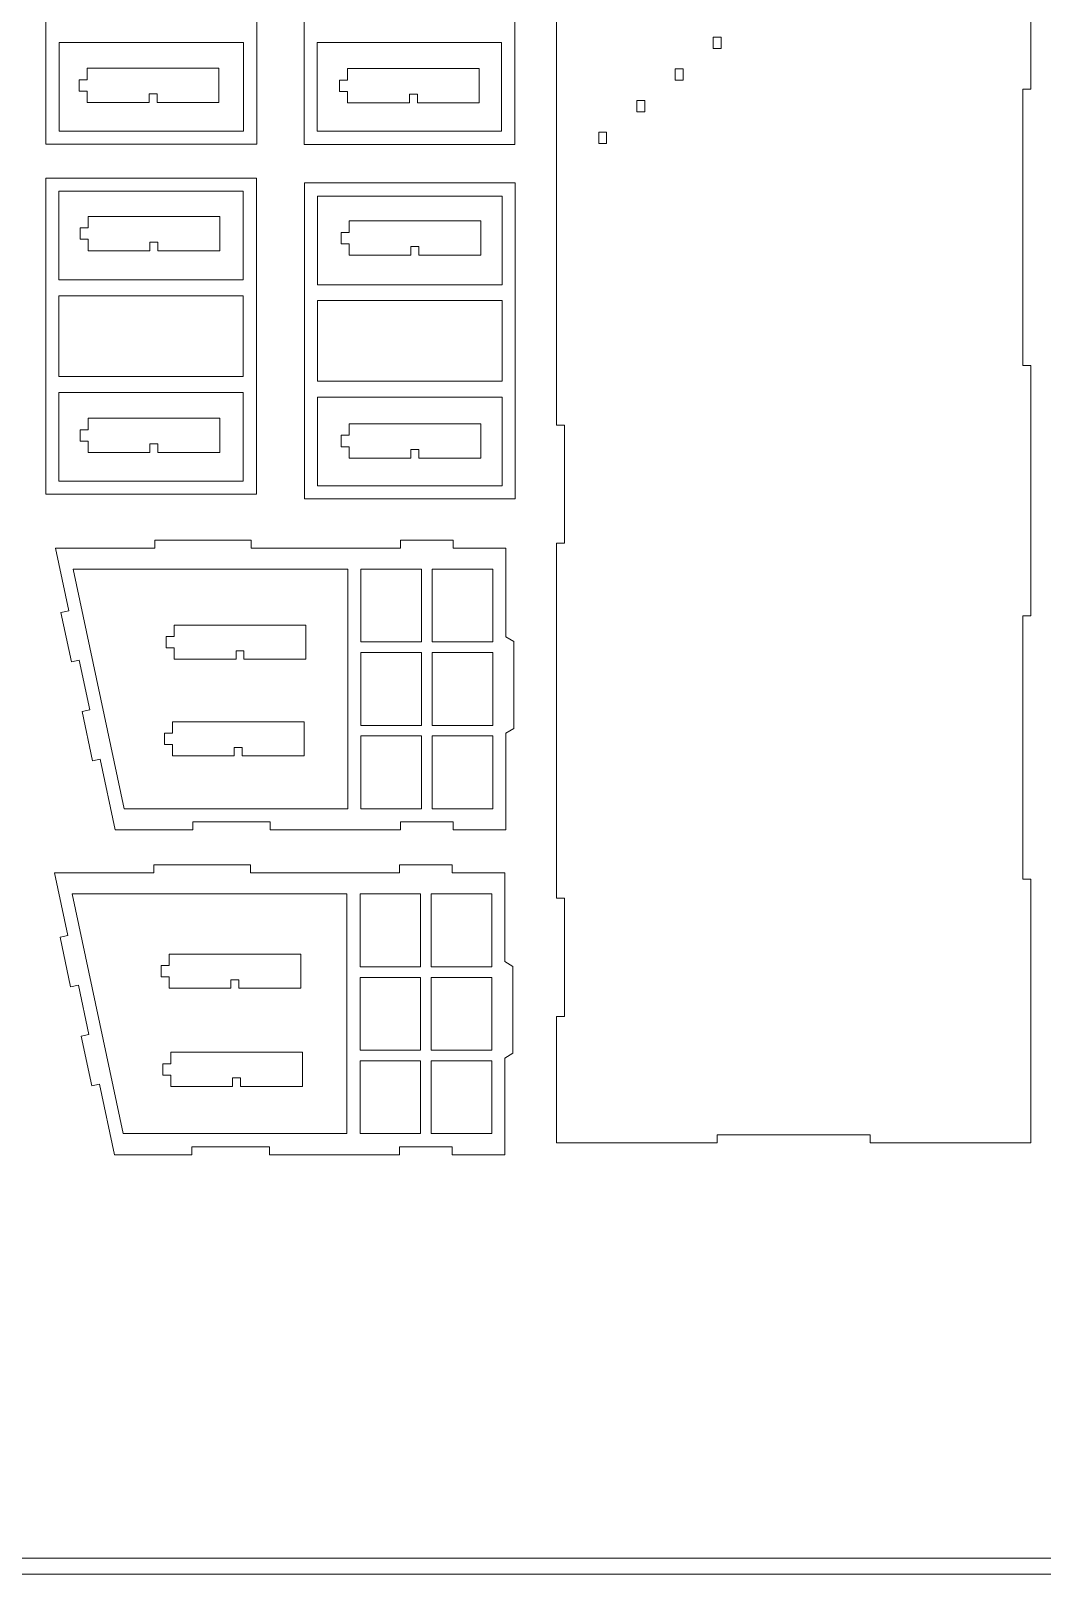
# Model space of a CAD drawing. Header units: centimetres. Extents: x -82 to 82, y -72 to 72.
# Drawn here: x 12.9 to 51.3, y -72.5 to -13.9 of the extents above; entities that cross this region are included whole.
import ezdxf

# ---------------------------------------------------------------- set-up
doc = ezdxf.new("R2010")
doc.units = ezdxf.units.CM
doc.header["$MEASUREMENT"] = 0
doc.layers.add('Camada 1', color=7, linetype='Continuous')

msp = doc.modelspace()

# ---------------------------------------------------------------- linework, layer by layer
at = {"layer": 'Camada 1', "color": 2, "lineweight": 9}
msp.add_open_spline([(-82.5, 72.5), (-82.5, 72.5), (82.5, 72.5), (82.5, 72.5), (82.5, 72.5), (82.5, -72.5), (82.5, -72.5), (82.5, -72.5), (-82.5, -72.5), (-82.5, -72.5), (-82.5, -72.5), (-82.5, 72.5), (-82.5, 72.5)], degree=3, knots=[0, 0, 0, 0, 0.25, 0.25, 0.25, 0.5, 0.5, 0.5, 0.75, 0.75, 0.75, 1, 1, 1, 1], dxfattribs=at)
at = {"layer": 'Camada 1', "color": 250, "lineweight": 9}
for points, knots in [([(13.47364, -10.58347), (13.47364, -10.58347), (13.47364, -6.21687), (13.47364, -6.21687), (13.47364, -6.21687), (21.47364, -6.21687), (21.47364, -6.21687), (21.47364, -6.21687), (21.47364, -18.21687), (21.47364, -18.21687), (21.47364, -18.21687), (13.47364, -18.21687), (13.47364, -18.21687), (13.47364, -18.21687), (13.47364, -10.58347), (13.47364, -10.58347)], [0, 0, 0, 0, 0.2, 0.2, 0.2, 0.4, 0.4, 0.4, 0.6, 0.6, 0.6, 0.8, 0.8, 0.8, 1, 1, 1, 1]), ([(23.27088, -10.59421), (23.27088, -10.59421), (23.27088, -6.22761), (23.27088, -6.22761), (23.27088, -6.22761), (31.27088, -6.22761), (31.27088, -6.22761), (31.27088, -6.22761), (31.27088, -18.22761), (31.27088, -18.22761), (31.27088, -18.22761), (23.27088, -18.22761), (23.27088, -18.22761), (23.27088, -18.22761), (23.27088, -10.59421), (23.27088, -10.59421)], [0, 0, 0, 0, 0.2, 0.2, 0.2, 0.4, 0.4, 0.4, 0.6, 0.6, 0.6, 0.8, 0.8, 0.8, 1, 1, 1, 1]), ([(32.85698, -44.12303), (32.85698, -44.12303), (32.85698, -46.84103), (32.85698, -46.84103), (32.85698, -46.84103), (33.15698, -46.84103), (33.15698, -46.84103), (33.15698, -46.84103), (33.15698, -51.33203), (33.15698, -51.33203), (33.15698, -51.33203), (32.85698, -51.33203), (32.85698, -51.33203), (32.85698, -51.33203), (32.85698, -56.12303), (32.85698, -56.12303), (32.85698, -56.12303), (38.95598, -56.12303), (38.95598, -56.12303), (38.95598, -56.12303), (38.95598, -55.82303), (38.95598, -55.82303), (38.95598, -55.82303), (44.75698, -55.82303), (44.75698, -55.82303), (44.75698, -55.82303), (44.75698, -56.12303), (44.75698, -56.12303), (44.75698, -56.12303), (50.85698, -56.12303), (50.85698, -56.12303), (50.85698, -56.12303), (50.85698, -46.12303), (50.85698, -46.12303), (50.85698, -46.12303), (50.55698, -46.12303), (50.55698, -46.12303), (50.55698, -46.12303), (50.55698, -36.12303), (50.55698, -36.12303), (50.55698, -36.12303), (50.85698, -36.12303), (50.85698, -36.12303), (50.85698, -36.12303), (50.85698, -26.62303), (50.85698, -26.62303), (50.85698, -26.62303), (50.55698, -26.62303), (50.55698, -26.62303), (50.55698, -26.62303), (50.55698, -26.12303), (50.55698, -26.12303), (50.55698, -26.12303), (50.55698, -16.12304), (50.55698, -16.12304), (50.55698, -16.12304), (50.85698, -16.12304), (50.85698, -16.12304), (50.85698, -16.12304), (50.85698, -6.12304), (50.85698, -6.12304), (50.85698, -6.12304), (44.75798, -6.12304), (44.75798, -6.12304), (44.75798, -6.12304), (44.75798, -6.42304), (44.75798, -6.42304), (44.75798, -6.42304), (38.95798, -6.42304), (38.95798, -6.42304), (38.95798, -6.42304), (38.95798, -6.12304), (38.95798, -6.12304), (38.95798, -6.12304), (32.85698, -6.12304), (32.85698, -6.12304), (32.85698, -6.12304), (32.85698, -7.87804), (32.85698, -7.87804), (32.85698, -7.87804), (33.15698, -7.87804), (33.15698, -7.87804), (33.15698, -7.87804), (33.15698, -10.87804), (33.15698, -10.87804), (33.15698, -10.87804), (32.85698, -10.87804), (32.85698, -10.87804), (32.85698, -10.87804), (32.85698, -28.87803), (32.85698, -28.87803), (32.85698, -28.87803), (33.15698, -28.87803), (33.15698, -28.87803), (33.15698, -28.87803), (33.15698, -33.36803), (33.15698, -33.36803), (33.15698, -33.36803), (32.85698, -33.36803), (32.85698, -33.36803), (32.85698, -33.36803), (32.85698, -44.12303), (32.85698, -44.12303)], [0, 0, 0, 0, 0.02941176, 0.02941176, 0.02941176, 0.05882353, 0.05882353, 0.05882353, 0.08823529, 0.08823529, 0.08823529, 0.11764706, 0.11764706, 0.11764706, 0.14705882, 0.14705882, 0.14705882, 0.17647059, 0.17647059, 0.17647059, 0.20588235, 0.20588235, 0.20588235, 0.23529412, 0.23529412, 0.23529412, 0.26470588, 0.26470588, 0.26470588, 0.29411765, 0.29411765, 0.29411765, 0.32352941, 0.32352941, 0.32352941, 0.35294118, 0.35294118, 0.35294118, 0.38235294, 0.38235294, 0.38235294, 0.41176471, 0.41176471, 0.41176471, 0.44117647, 0.44117647, 0.44117647, 0.47058824, 0.47058824, 0.47058824, 0.5, 0.5, 0.5, 0.52941176, 0.52941176, 0.52941176, 0.55882353, 0.55882353, 0.55882353, 0.58823529, 0.58823529, 0.58823529, 0.61764706, 0.61764706, 0.61764706, 0.64705882, 0.64705882, 0.64705882, 0.67647059, 0.67647059, 0.67647059, 0.70588235, 0.70588235, 0.70588235, 0.73529412, 0.73529412, 0.73529412, 0.76470588, 0.76470588, 0.76470588, 0.79411765, 0.79411765, 0.79411765, 0.82352941, 0.82352941, 0.82352941, 0.85294118, 0.85294118, 0.85294118, 0.88235294, 0.88235294, 0.88235294, 0.91176471, 0.91176471, 0.91176471, 0.94117647, 0.94117647, 0.94117647, 0.97058824, 0.97058824, 0.97058824, 1, 1, 1, 1]), ([(20.97364, -14.35027), (20.97364, -14.35027), (13.97364, -14.35027), (13.97364, -14.35027), (13.97364, -14.35027), (13.97364, -17.71687), (13.97364, -17.71687), (13.97364, -17.71687), (20.97364, -17.71687), (20.97364, -17.71687), (20.97364, -17.71687), (20.97364, -14.35027), (20.97364, -14.35027)], [0, 0, 0, 0, 0.25, 0.25, 0.25, 0.5, 0.5, 0.5, 0.75, 0.75, 0.75, 1, 1, 1, 1]), ([(30.77088, -14.36101), (30.77088, -14.36101), (23.77088, -14.36101), (23.77088, -14.36101), (23.77088, -14.36101), (23.77088, -17.72761), (23.77088, -17.72761), (23.77088, -17.72761), (30.77088, -17.72761), (30.77088, -17.72761), (30.77088, -17.72761), (30.77088, -14.36101), (30.77088, -14.36101)], [0, 0, 0, 0, 0.25, 0.25, 0.25, 0.5, 0.5, 0.5, 0.75, 0.75, 0.75, 1, 1, 1, 1]), ([(38.80698, -14.58804), (38.80698, -14.58804), (38.80698, -14.15504), (38.80698, -14.15504), (38.80698, -14.15504), (39.10698, -14.15504), (39.10698, -14.15504), (39.10698, -14.15504), (39.10698, -14.58804), (39.10698, -14.58804), (39.10698, -14.58804), (38.80698, -14.58804), (38.80698, -14.58804)], [0, 0, 0, 0, 0.25, 0.25, 0.25, 0.5, 0.5, 0.5, 0.75, 0.75, 0.75, 1, 1, 1, 1]), ([(17.689, -16.63468), (17.689, -16.63468), (20.039, -16.63468), (20.039, -16.63468), (20.039, -16.63468), (20.039, -15.33468), (20.039, -15.33468), (20.039, -15.33468), (15.039, -15.33468), (15.039, -15.33468), (15.039, -15.33468), (15.039, -15.76868), (15.039, -15.76868), (15.039, -15.76868), (14.739, -15.76868), (14.739, -15.76868), (14.739, -15.76868), (14.739, -16.20168), (14.739, -16.20168), (14.739, -16.20168), (15.039, -16.20168), (15.039, -16.20168), (15.039, -16.20168), (15.039, -16.63468), (15.039, -16.63468), (15.039, -16.63468), (17.389, -16.63468), (17.389, -16.63468), (17.389, -16.63468), (17.389, -16.30968), (17.389, -16.30968), (17.389, -16.30968), (17.689, -16.30968), (17.689, -16.30968), (17.689, -16.30968), (17.689, -16.63468), (17.689, -16.63468)], [0, 0, 0, 0, 0.08333333, 0.08333333, 0.08333333, 0.16666667, 0.16666667, 0.16666667, 0.25, 0.25, 0.25, 0.33333333, 0.33333333, 0.33333333, 0.41666667, 0.41666667, 0.41666667, 0.5, 0.5, 0.5, 0.58333333, 0.58333333, 0.58333333, 0.66666667, 0.66666667, 0.66666667, 0.75, 0.75, 0.75, 0.83333333, 0.83333333, 0.83333333, 0.91666667, 0.91666667, 0.91666667, 1, 1, 1, 1]), ([(27.5709, -16.64541), (27.5709, -16.64541), (29.9209, -16.64541), (29.9209, -16.64541), (29.9209, -16.64541), (29.9209, -15.34541), (29.9209, -15.34541), (29.9209, -15.34541), (24.9209, -15.34541), (24.9209, -15.34541), (24.9209, -15.34541), (24.9209, -15.77941), (24.9209, -15.77941), (24.9209, -15.77941), (24.6209, -15.77941), (24.6209, -15.77941), (24.6209, -15.77941), (24.6209, -16.21241), (24.6209, -16.21241), (24.6209, -16.21241), (24.9209, -16.21241), (24.9209, -16.21241), (24.9209, -16.21241), (24.9209, -16.64541), (24.9209, -16.64541), (24.9209, -16.64541), (27.2709, -16.64541), (27.2709, -16.64541), (27.2709, -16.64541), (27.2709, -16.32041), (27.2709, -16.32041), (27.2709, -16.32041), (27.5709, -16.32041), (27.5709, -16.32041), (27.5709, -16.32041), (27.5709, -16.64541), (27.5709, -16.64541)], [0, 0, 0, 0, 0.08333333, 0.08333333, 0.08333333, 0.16666667, 0.16666667, 0.16666667, 0.25, 0.25, 0.25, 0.33333333, 0.33333333, 0.33333333, 0.41666667, 0.41666667, 0.41666667, 0.5, 0.5, 0.5, 0.58333333, 0.58333333, 0.58333333, 0.66666667, 0.66666667, 0.66666667, 0.75, 0.75, 0.75, 0.83333333, 0.83333333, 0.83333333, 0.91666667, 0.91666667, 0.91666667, 1, 1, 1, 1]), ([(37.35698, -15.78804), (37.35698, -15.78804), (37.35698, -15.35504), (37.35698, -15.35504), (37.35698, -15.35504), (37.65698, -15.35504), (37.65698, -15.35504), (37.65698, -15.35504), (37.65698, -15.78804), (37.65698, -15.78804), (37.65698, -15.78804), (37.35698, -15.78804), (37.35698, -15.78804)], [0, 0, 0, 0, 0.25, 0.25, 0.25, 0.5, 0.5, 0.5, 0.75, 0.75, 0.75, 1, 1, 1, 1]), ([(35.90698, -16.98804), (35.90698, -16.98804), (35.90698, -16.55504), (35.90698, -16.55504), (35.90698, -16.55504), (36.20698, -16.55504), (36.20698, -16.55504), (36.20698, -16.55504), (36.20698, -16.98804), (36.20698, -16.98804), (36.20698, -16.98804), (35.90698, -16.98804), (35.90698, -16.98804)], [0, 0, 0, 0, 0.25, 0.25, 0.25, 0.5, 0.5, 0.5, 0.75, 0.75, 0.75, 1, 1, 1, 1]), ([(34.45698, -18.18804), (34.45698, -18.18804), (34.45698, -17.75504), (34.45698, -17.75504), (34.45698, -17.75504), (34.75698, -17.75504), (34.75698, -17.75504), (34.75698, -17.75504), (34.75698, -18.18804), (34.75698, -18.18804), (34.75698, -18.18804), (34.45698, -18.18804), (34.45698, -18.18804)], [0, 0, 0, 0, 0.25, 0.25, 0.25, 0.5, 0.5, 0.5, 0.75, 0.75, 0.75, 1, 1, 1, 1]), ([(13.46413, -23.87131), (13.46413, -23.87131), (13.46413, -19.50471), (13.46413, -19.50471), (13.46413, -19.50471), (21.46413, -19.50471), (21.46413, -19.50471), (21.46413, -19.50471), (21.46413, -31.50471), (21.46413, -31.50471), (21.46413, -31.50471), (13.46413, -31.50471), (13.46413, -31.50471), (13.46413, -31.50471), (13.46413, -23.87131), (13.46413, -23.87131)], [0, 0, 0, 0, 0.2, 0.2, 0.2, 0.4, 0.4, 0.4, 0.6, 0.6, 0.6, 0.8, 0.8, 0.8, 1, 1, 1, 1]), ([(23.28547, -24.05005), (23.28547, -24.05005), (23.28547, -19.68345), (23.28547, -19.68345), (23.28547, -19.68345), (31.28547, -19.68345), (31.28547, -19.68345), (31.28547, -19.68345), (31.28547, -31.68345), (31.28547, -31.68345), (31.28547, -31.68345), (23.28547, -31.68345), (23.28547, -31.68345), (23.28547, -31.68345), (23.28547, -24.05005), (23.28547, -24.05005)], [0, 0, 0, 0, 0.2, 0.2, 0.2, 0.4, 0.4, 0.4, 0.6, 0.6, 0.6, 0.8, 0.8, 0.8, 1, 1, 1, 1]), ([(13.96413, -23.37131), (13.96413, -23.37131), (20.96413, -23.37131), (20.96413, -23.37131), (20.96413, -23.37131), (20.96413, -20.00471), (20.96413, -20.00471), (20.96413, -20.00471), (13.96413, -20.00471), (13.96413, -20.00471), (13.96413, -20.00471), (13.96413, -23.37131), (13.96413, -23.37131)], [0, 0, 0, 0, 0.25, 0.25, 0.25, 0.5, 0.5, 0.5, 0.75, 0.75, 0.75, 1, 1, 1, 1]), ([(23.78547, -23.55005), (23.78547, -23.55005), (30.78547, -23.55005), (30.78547, -23.55005), (30.78547, -23.55005), (30.78547, -20.18345), (30.78547, -20.18345), (30.78547, -20.18345), (23.78547, -20.18345), (23.78547, -20.18345), (23.78547, -20.18345), (23.78547, -23.55005), (23.78547, -23.55005)], [0, 0, 0, 0, 0.25, 0.25, 0.25, 0.5, 0.5, 0.5, 0.75, 0.75, 0.75, 1, 1, 1, 1]), ([(17.72182, -22.26018), (17.72182, -22.26018), (20.07182, -22.26018), (20.07182, -22.26018), (20.07182, -22.26018), (20.07182, -20.96018), (20.07182, -20.96018), (20.07182, -20.96018), (15.07182, -20.96018), (15.07182, -20.96018), (15.07182, -20.96018), (15.07182, -21.39418), (15.07182, -21.39418), (15.07182, -21.39418), (14.77182, -21.39418), (14.77182, -21.39418), (14.77182, -21.39418), (14.77182, -21.82718), (14.77182, -21.82718), (14.77182, -21.82718), (15.07182, -21.82718), (15.07182, -21.82718), (15.07182, -21.82718), (15.07182, -22.26018), (15.07182, -22.26018), (15.07182, -22.26018), (17.42182, -22.26018), (17.42182, -22.26018), (17.42182, -22.26018), (17.42182, -21.93518), (17.42182, -21.93518), (17.42182, -21.93518), (17.72182, -21.93518), (17.72182, -21.93518), (17.72182, -21.93518), (17.72182, -22.26018), (17.72182, -22.26018)], [0, 0, 0, 0, 0.08333333, 0.08333333, 0.08333333, 0.16666667, 0.16666667, 0.16666667, 0.25, 0.25, 0.25, 0.33333333, 0.33333333, 0.33333333, 0.41666667, 0.41666667, 0.41666667, 0.5, 0.5, 0.5, 0.58333333, 0.58333333, 0.58333333, 0.66666667, 0.66666667, 0.66666667, 0.75, 0.75, 0.75, 0.83333333, 0.83333333, 0.83333333, 0.91666667, 0.91666667, 0.91666667, 1, 1, 1, 1]), ([(27.62782, -22.42951), (27.62782, -22.42951), (29.97782, -22.42951), (29.97782, -22.42951), (29.97782, -22.42951), (29.97782, -21.12951), (29.97782, -21.12951), (29.97782, -21.12951), (24.97782, -21.12951), (24.97782, -21.12951), (24.97782, -21.12951), (24.97782, -21.56351), (24.97782, -21.56351), (24.97782, -21.56351), (24.67782, -21.56351), (24.67782, -21.56351), (24.67782, -21.56351), (24.67782, -21.99651), (24.67782, -21.99651), (24.67782, -21.99651), (24.97782, -21.99651), (24.97782, -21.99651), (24.97782, -21.99651), (24.97782, -22.42951), (24.97782, -22.42951), (24.97782, -22.42951), (27.32782, -22.42951), (27.32782, -22.42951), (27.32782, -22.42951), (27.32782, -22.10451), (27.32782, -22.10451), (27.32782, -22.10451), (27.62782, -22.10451), (27.62782, -22.10451), (27.62782, -22.10451), (27.62782, -22.42951), (27.62782, -22.42951)], [0, 0, 0, 0, 0.08333333, 0.08333333, 0.08333333, 0.16666667, 0.16666667, 0.16666667, 0.25, 0.25, 0.25, 0.33333333, 0.33333333, 0.33333333, 0.41666667, 0.41666667, 0.41666667, 0.5, 0.5, 0.5, 0.58333333, 0.58333333, 0.58333333, 0.66666667, 0.66666667, 0.66666667, 0.75, 0.75, 0.75, 0.83333333, 0.83333333, 0.83333333, 0.91666667, 0.91666667, 0.91666667, 1, 1, 1, 1]), ([(20.96413, -23.97131), (20.96413, -23.97131), (13.96413, -23.97131), (13.96413, -23.97131), (13.96413, -23.97131), (13.96413, -27.03811), (13.96413, -27.03811), (13.96413, -27.03811), (20.96413, -27.03811), (20.96413, -27.03811), (20.96413, -27.03811), (20.96413, -23.97131), (20.96413, -23.97131)], [0, 0, 0, 0, 0.25, 0.25, 0.25, 0.5, 0.5, 0.5, 0.75, 0.75, 0.75, 1, 1, 1, 1]), ([(30.78547, -24.15005), (30.78547, -24.15005), (23.78547, -24.15005), (23.78547, -24.15005), (23.78547, -24.15005), (23.78547, -27.21685), (23.78547, -27.21685), (23.78547, -27.21685), (30.78547, -27.21685), (30.78547, -27.21685), (30.78547, -27.21685), (30.78547, -24.15005), (30.78547, -24.15005)], [0, 0, 0, 0, 0.25, 0.25, 0.25, 0.5, 0.5, 0.5, 0.75, 0.75, 0.75, 1, 1, 1, 1]), ([(20.96413, -27.63811), (20.96413, -27.63811), (13.96413, -27.63811), (13.96413, -27.63811), (13.96413, -27.63811), (13.96413, -31.00471), (13.96413, -31.00471), (13.96413, -31.00471), (20.96413, -31.00471), (20.96413, -31.00471), (20.96413, -31.00471), (20.96413, -27.63811), (20.96413, -27.63811)], [0, 0, 0, 0, 0.25, 0.25, 0.25, 0.5, 0.5, 0.5, 0.75, 0.75, 0.75, 1, 1, 1, 1]), ([(30.78547, -27.81685), (30.78547, -27.81685), (23.78547, -27.81685), (23.78547, -27.81685), (23.78547, -27.81685), (23.78547, -31.18345), (23.78547, -31.18345), (23.78547, -31.18345), (30.78547, -31.18345), (30.78547, -31.18345), (30.78547, -31.18345), (30.78547, -27.81685), (30.78547, -27.81685)], [0, 0, 0, 0, 0.25, 0.25, 0.25, 0.5, 0.5, 0.5, 0.75, 0.75, 0.75, 1, 1, 1, 1]), ([(17.72181, -29.92252), (17.72181, -29.92252), (20.07181, -29.92252), (20.07181, -29.92252), (20.07181, -29.92252), (20.07181, -28.62252), (20.07181, -28.62252), (20.07181, -28.62252), (15.07181, -28.62252), (15.07181, -28.62252), (15.07181, -28.62252), (15.07181, -29.05652), (15.07181, -29.05652), (15.07181, -29.05652), (14.77181, -29.05652), (14.77181, -29.05652), (14.77181, -29.05652), (14.77181, -29.48952), (14.77181, -29.48952), (14.77181, -29.48952), (15.07181, -29.48952), (15.07181, -29.48952), (15.07181, -29.48952), (15.07181, -29.92252), (15.07181, -29.92252), (15.07181, -29.92252), (17.42181, -29.92252), (17.42181, -29.92252), (17.42181, -29.92252), (17.42181, -29.59752), (17.42181, -29.59752), (17.42181, -29.59752), (17.72181, -29.59752), (17.72181, -29.59752), (17.72181, -29.59752), (17.72181, -29.92252), (17.72181, -29.92252)], [0, 0, 0, 0, 0.08333333, 0.08333333, 0.08333333, 0.16666667, 0.16666667, 0.16666667, 0.25, 0.25, 0.25, 0.33333333, 0.33333333, 0.33333333, 0.41666667, 0.41666667, 0.41666667, 0.5, 0.5, 0.5, 0.58333333, 0.58333333, 0.58333333, 0.66666667, 0.66666667, 0.66666667, 0.75, 0.75, 0.75, 0.83333333, 0.83333333, 0.83333333, 0.91666667, 0.91666667, 0.91666667, 1, 1, 1, 1]), ([(27.62782, -30.13418), (27.62782, -30.13418), (29.97782, -30.13418), (29.97782, -30.13418), (29.97782, -30.13418), (29.97782, -28.83418), (29.97782, -28.83418), (29.97782, -28.83418), (24.97782, -28.83418), (24.97782, -28.83418), (24.97782, -28.83418), (24.97782, -29.26818), (24.97782, -29.26818), (24.97782, -29.26818), (24.67782, -29.26818), (24.67782, -29.26818), (24.67782, -29.26818), (24.67782, -29.70118), (24.67782, -29.70118), (24.67782, -29.70118), (24.97782, -29.70118), (24.97782, -29.70118), (24.97782, -29.70118), (24.97782, -30.13418), (24.97782, -30.13418), (24.97782, -30.13418), (27.32782, -30.13418), (27.32782, -30.13418), (27.32782, -30.13418), (27.32782, -29.80918), (27.32782, -29.80918), (27.32782, -29.80918), (27.62782, -29.80918), (27.62782, -29.80918), (27.62782, -29.80918), (27.62782, -30.13418), (27.62782, -30.13418)], [0, 0, 0, 0, 0.08333333, 0.08333333, 0.08333333, 0.16666667, 0.16666667, 0.16666667, 0.25, 0.25, 0.25, 0.33333333, 0.33333333, 0.33333333, 0.41666667, 0.41666667, 0.41666667, 0.5, 0.5, 0.5, 0.58333333, 0.58333333, 0.58333333, 0.66666667, 0.66666667, 0.66666667, 0.75, 0.75, 0.75, 0.83333333, 0.83333333, 0.83333333, 0.91666667, 0.91666667, 0.91666667, 1, 1, 1, 1]), ([(28.93125, -44.24638), (28.93125, -44.24638), (30.93125, -44.24638), (30.93125, -44.24638), (30.93125, -44.24638), (30.93125, -40.58038), (30.93125, -40.58038), (30.93125, -40.58038), (31.23125, -40.39688), (31.23125, -40.39688), (31.23125, -40.39688), (31.23125, -37.09688), (31.23125, -37.09688), (31.23125, -37.09688), (30.93125, -36.91338), (30.93125, -36.91338), (30.93125, -36.91338), (30.93125, -33.54638), (30.93125, -33.54638), (30.93125, -33.54638), (28.93125, -33.54638), (28.93125, -33.54638), (28.93125, -33.54638), (28.93125, -33.24638), (28.93125, -33.24638), (28.93125, -33.24638), (26.93125, -33.24638), (26.93125, -33.24638), (26.93125, -33.24638), (26.93125, -33.54638), (26.93125, -33.54638), (26.93125, -33.54638), (21.26625, -33.54638), (21.26625, -33.54638), (21.26625, -33.54638), (21.26625, -33.24638), (21.26625, -33.24638), (21.26625, -33.24638), (17.60125, -33.24638), (17.60125, -33.24638), (17.60125, -33.24638), (17.60125, -33.54638), (17.60125, -33.54638), (17.60125, -33.54638), (13.83125, -33.54638), (13.83125, -33.54638), (13.83125, -33.54638), (14.33625, -35.92638), (14.33625, -35.92638), (14.33625, -35.92638), (14.04325, -35.98938), (14.04325, -35.98938), (14.04325, -35.98938), (14.44325, -37.86938), (14.44325, -37.86938), (14.44325, -37.86938), (14.73625, -37.80638), (14.73625, -37.80638), (14.73625, -37.80638), (15.13625, -39.68638), (15.13625, -39.68638), (15.13625, -39.68638), (14.84225, -39.74938), (14.84225, -39.74938), (14.84225, -39.74938), (15.24225, -41.62938), (15.24225, -41.62938), (15.24225, -41.62938), (15.53525, -41.56638), (15.53525, -41.56638), (15.53525, -41.56638), (16.10525, -44.24638), (16.10525, -44.24638), (16.10525, -44.24638), (19.04725, -44.24638), (19.04725, -44.24638), (19.04725, -44.24638), (19.04725, -43.94638), (19.04725, -43.94638), (19.04725, -43.94638), (21.98925, -43.94638), (21.98925, -43.94638), (21.98925, -43.94638), (21.98925, -44.24638), (21.98925, -44.24638), (21.98925, -44.24638), (26.93125, -44.24638), (26.93125, -44.24638), (26.93125, -44.24638), (26.93125, -43.94638), (26.93125, -43.94638), (26.93125, -43.94638), (28.93125, -43.94638), (28.93125, -43.94638), (28.93125, -43.94638), (28.93125, -44.24638), (28.93125, -44.24638)], [0, 0, 0, 0, 0.03125, 0.03125, 0.03125, 0.0625, 0.0625, 0.0625, 0.09375, 0.09375, 0.09375, 0.125, 0.125, 0.125, 0.15625, 0.15625, 0.15625, 0.1875, 0.1875, 0.1875, 0.21875, 0.21875, 0.21875, 0.25, 0.25, 0.25, 0.28125, 0.28125, 0.28125, 0.3125, 0.3125, 0.3125, 0.34375, 0.34375, 0.34375, 0.375, 0.375, 0.375, 0.40625, 0.40625, 0.40625, 0.4375, 0.4375, 0.4375, 0.46875, 0.46875, 0.46875, 0.5, 0.5, 0.5, 0.53125, 0.53125, 0.53125, 0.5625, 0.5625, 0.5625, 0.59375, 0.59375, 0.59375, 0.625, 0.625, 0.625, 0.65625, 0.65625, 0.65625, 0.6875, 0.6875, 0.6875, 0.71875, 0.71875, 0.71875, 0.75, 0.75, 0.75, 0.78125, 0.78125, 0.78125, 0.8125, 0.8125, 0.8125, 0.84375, 0.84375, 0.84375, 0.875, 0.875, 0.875, 0.90625, 0.90625, 0.90625, 0.9375, 0.9375, 0.9375, 0.96875, 0.96875, 0.96875, 1, 1, 1, 1]), ([(16.43525, -43.44638), (16.43525, -43.44638), (14.50125, -34.34638), (14.50125, -34.34638), (14.50125, -34.34638), (24.93125, -34.34638), (24.93125, -34.34638), (24.93125, -34.34638), (24.93125, -43.44638), (24.93125, -43.44638), (24.93125, -43.44638), (16.43525, -43.44638), (16.43525, -43.44638)], [0, 0, 0, 0, 0.25, 0.25, 0.25, 0.5, 0.5, 0.5, 0.75, 0.75, 0.75, 1, 1, 1, 1]), ([(25.43125, -37.11338), (25.43125, -37.11338), (25.43125, -34.34638), (25.43125, -34.34638), (25.43125, -34.34638), (27.73125, -34.34638), (27.73125, -34.34638), (27.73125, -34.34638), (27.73125, -37.11338), (27.73125, -37.11338), (27.73125, -37.11338), (25.43125, -37.11338), (25.43125, -37.11338)], [0, 0, 0, 0, 0.25, 0.25, 0.25, 0.5, 0.5, 0.5, 0.75, 0.75, 0.75, 1, 1, 1, 1]), ([(28.13125, -37.11338), (28.13125, -37.11338), (28.13125, -34.34638), (28.13125, -34.34638), (28.13125, -34.34638), (30.43125, -34.34638), (30.43125, -34.34638), (30.43125, -34.34638), (30.43125, -37.11338), (30.43125, -37.11338), (30.43125, -37.11338), (28.13125, -37.11338), (28.13125, -37.11338)], [0, 0, 0, 0, 0.25, 0.25, 0.25, 0.5, 0.5, 0.5, 0.75, 0.75, 0.75, 1, 1, 1, 1]), ([(20.98694, -37.77088), (20.98694, -37.77088), (23.33694, -37.77088), (23.33694, -37.77088), (23.33694, -37.77088), (23.33694, -36.47088), (23.33694, -36.47088), (23.33694, -36.47088), (18.33694, -36.47088), (18.33694, -36.47088), (18.33694, -36.47088), (18.33694, -36.90488), (18.33694, -36.90488), (18.33694, -36.90488), (18.03694, -36.90488), (18.03694, -36.90488), (18.03694, -36.90488), (18.03694, -37.33788), (18.03694, -37.33788), (18.03694, -37.33788), (18.33694, -37.33788), (18.33694, -37.33788), (18.33694, -37.33788), (18.33694, -37.77088), (18.33694, -37.77088), (18.33694, -37.77088), (20.68694, -37.77088), (20.68694, -37.77088), (20.68694, -37.77088), (20.68694, -37.44588), (20.68694, -37.44588), (20.68694, -37.44588), (20.98694, -37.44588), (20.98694, -37.44588), (20.98694, -37.44588), (20.98694, -37.77088), (20.98694, -37.77088)], [0, 0, 0, 0, 0.08333333, 0.08333333, 0.08333333, 0.16666667, 0.16666667, 0.16666667, 0.25, 0.25, 0.25, 0.33333333, 0.33333333, 0.33333333, 0.41666667, 0.41666667, 0.41666667, 0.5, 0.5, 0.5, 0.58333333, 0.58333333, 0.58333333, 0.66666667, 0.66666667, 0.66666667, 0.75, 0.75, 0.75, 0.83333333, 0.83333333, 0.83333333, 0.91666667, 0.91666667, 0.91666667, 1, 1, 1, 1]), ([(25.43125, -40.28038), (25.43125, -40.28038), (25.43125, -37.51338), (25.43125, -37.51338), (25.43125, -37.51338), (27.73125, -37.51338), (27.73125, -37.51338), (27.73125, -37.51338), (27.73125, -40.28038), (27.73125, -40.28038), (27.73125, -40.28038), (25.43125, -40.28038), (25.43125, -40.28038)], [0, 0, 0, 0, 0.25, 0.25, 0.25, 0.5, 0.5, 0.5, 0.75, 0.75, 0.75, 1, 1, 1, 1]), ([(28.13125, -40.28038), (28.13125, -40.28038), (28.13125, -37.51338), (28.13125, -37.51338), (28.13125, -37.51338), (30.43125, -37.51338), (30.43125, -37.51338), (30.43125, -37.51338), (30.43125, -40.28038), (30.43125, -40.28038), (30.43125, -40.28038), (28.13125, -40.28038), (28.13125, -40.28038)], [0, 0, 0, 0, 0.25, 0.25, 0.25, 0.5, 0.5, 0.5, 0.75, 0.75, 0.75, 1, 1, 1, 1]), ([(20.92319, -41.44157), (20.92319, -41.44157), (23.27319, -41.44157), (23.27319, -41.44157), (23.27319, -41.44157), (23.27319, -40.14157), (23.27319, -40.14157), (23.27319, -40.14157), (18.27319, -40.14157), (18.27319, -40.14157), (18.27319, -40.14157), (18.27319, -40.57557), (18.27319, -40.57557), (18.27319, -40.57557), (17.97319, -40.57557), (17.97319, -40.57557), (17.97319, -40.57557), (17.97319, -41.00857), (17.97319, -41.00857), (17.97319, -41.00857), (18.27319, -41.00857), (18.27319, -41.00857), (18.27319, -41.00857), (18.27319, -41.44157), (18.27319, -41.44157), (18.27319, -41.44157), (20.62319, -41.44157), (20.62319, -41.44157), (20.62319, -41.44157), (20.62319, -41.11657), (20.62319, -41.11657), (20.62319, -41.11657), (20.92319, -41.11657), (20.92319, -41.11657), (20.92319, -41.11657), (20.92319, -41.44157), (20.92319, -41.44157)], [0, 0, 0, 0, 0.08333333, 0.08333333, 0.08333333, 0.16666667, 0.16666667, 0.16666667, 0.25, 0.25, 0.25, 0.33333333, 0.33333333, 0.33333333, 0.41666667, 0.41666667, 0.41666667, 0.5, 0.5, 0.5, 0.58333333, 0.58333333, 0.58333333, 0.66666667, 0.66666667, 0.66666667, 0.75, 0.75, 0.75, 0.83333333, 0.83333333, 0.83333333, 0.91666667, 0.91666667, 0.91666667, 1, 1, 1, 1]), ([(25.43125, -43.44638), (25.43125, -43.44638), (25.43125, -40.68038), (25.43125, -40.68038), (25.43125, -40.68038), (27.73125, -40.68038), (27.73125, -40.68038), (27.73125, -40.68038), (27.73125, -43.44638), (27.73125, -43.44638), (27.73125, -43.44638), (25.43125, -43.44638), (25.43125, -43.44638)], [0, 0, 0, 0, 0.25, 0.25, 0.25, 0.5, 0.5, 0.5, 0.75, 0.75, 0.75, 1, 1, 1, 1]), ([(28.13125, -43.44638), (28.13125, -43.44638), (28.13125, -40.68038), (28.13125, -40.68038), (28.13125, -40.68038), (30.43125, -40.68038), (30.43125, -40.68038), (30.43125, -40.68038), (30.43125, -43.44638), (30.43125, -43.44638), (30.43125, -43.44638), (28.13125, -43.44638), (28.13125, -43.44638)], [0, 0, 0, 0, 0.25, 0.25, 0.25, 0.5, 0.5, 0.5, 0.75, 0.75, 0.75, 1, 1, 1, 1]), ([(28.8971, -56.5777), (28.8971, -56.5777), (30.8971, -56.5777), (30.8971, -56.5777), (30.8971, -56.5777), (30.8971, -52.9117), (30.8971, -52.9117), (30.8971, -52.9117), (31.1971, -52.7282), (31.1971, -52.7282), (31.1971, -52.7282), (31.1971, -49.4282), (31.1971, -49.4282), (31.1971, -49.4282), (30.8971, -49.2447), (30.8971, -49.2447), (30.8971, -49.2447), (30.8971, -45.8777), (30.8971, -45.8777), (30.8971, -45.8777), (28.8971, -45.8777), (28.8971, -45.8777), (28.8971, -45.8777), (28.8971, -45.5777), (28.8971, -45.5777), (28.8971, -45.5777), (26.8971, -45.5777), (26.8971, -45.5777), (26.8971, -45.5777), (26.8971, -45.8777), (26.8971, -45.8777), (26.8971, -45.8777), (21.2321, -45.8777), (21.2321, -45.8777), (21.2321, -45.8777), (21.2321, -45.5777), (21.2321, -45.5777), (21.2321, -45.5777), (17.5671, -45.5777), (17.5671, -45.5777), (17.5671, -45.5777), (17.5671, -45.8777), (17.5671, -45.8777), (17.5671, -45.8777), (13.7971, -45.8777), (13.7971, -45.8777), (13.7971, -45.8777), (14.3021, -48.2577), (14.3021, -48.2577), (14.3021, -48.2577), (14.0091, -48.3207), (14.0091, -48.3207), (14.0091, -48.3207), (14.4091, -50.2007), (14.4091, -50.2007), (14.4091, -50.2007), (14.7021, -50.1377), (14.7021, -50.1377), (14.7021, -50.1377), (15.1021, -52.0177), (15.1021, -52.0177), (15.1021, -52.0177), (14.8081, -52.0807), (14.8081, -52.0807), (14.8081, -52.0807), (15.2081, -53.9607), (15.2081, -53.9607), (15.2081, -53.9607), (15.5011, -53.8977), (15.5011, -53.8977), (15.5011, -53.8977), (16.0711, -56.5777), (16.0711, -56.5777), (16.0711, -56.5777), (19.0131, -56.5777), (19.0131, -56.5777), (19.0131, -56.5777), (19.0131, -56.2777), (19.0131, -56.2777), (19.0131, -56.2777), (21.9551, -56.2777), (21.9551, -56.2777), (21.9551, -56.2777), (21.9551, -56.5777), (21.9551, -56.5777), (21.9551, -56.5777), (26.8971, -56.5777), (26.8971, -56.5777), (26.8971, -56.5777), (26.8971, -56.2777), (26.8971, -56.2777), (26.8971, -56.2777), (28.8971, -56.2777), (28.8971, -56.2777), (28.8971, -56.2777), (28.8971, -56.5777), (28.8971, -56.5777)], [0, 0, 0, 0, 0.03125, 0.03125, 0.03125, 0.0625, 0.0625, 0.0625, 0.09375, 0.09375, 0.09375, 0.125, 0.125, 0.125, 0.15625, 0.15625, 0.15625, 0.1875, 0.1875, 0.1875, 0.21875, 0.21875, 0.21875, 0.25, 0.25, 0.25, 0.28125, 0.28125, 0.28125, 0.3125, 0.3125, 0.3125, 0.34375, 0.34375, 0.34375, 0.375, 0.375, 0.375, 0.40625, 0.40625, 0.40625, 0.4375, 0.4375, 0.4375, 0.46875, 0.46875, 0.46875, 0.5, 0.5, 0.5, 0.53125, 0.53125, 0.53125, 0.5625, 0.5625, 0.5625, 0.59375, 0.59375, 0.59375, 0.625, 0.625, 0.625, 0.65625, 0.65625, 0.65625, 0.6875, 0.6875, 0.6875, 0.71875, 0.71875, 0.71875, 0.75, 0.75, 0.75, 0.78125, 0.78125, 0.78125, 0.8125, 0.8125, 0.8125, 0.84375, 0.84375, 0.84375, 0.875, 0.875, 0.875, 0.90625, 0.90625, 0.90625, 0.9375, 0.9375, 0.9375, 0.96875, 0.96875, 0.96875, 1, 1, 1, 1]), ([(16.4011, -55.7777), (16.4011, -55.7777), (14.4671, -46.6777), (14.4671, -46.6777), (14.4671, -46.6777), (24.8971, -46.6777), (24.8971, -46.6777), (24.8971, -46.6777), (24.8971, -55.7777), (24.8971, -55.7777), (24.8971, -55.7777), (16.4011, -55.7777), (16.4011, -55.7777)], [0, 0, 0, 0, 0.25, 0.25, 0.25, 0.5, 0.5, 0.5, 0.75, 0.75, 0.75, 1, 1, 1, 1]), ([(25.3971, -49.4447), (25.3971, -49.4447), (25.3971, -46.6777), (25.3971, -46.6777), (25.3971, -46.6777), (27.6971, -46.6777), (27.6971, -46.6777), (27.6971, -46.6777), (27.6971, -49.4447), (27.6971, -49.4447), (27.6971, -49.4447), (25.3971, -49.4447), (25.3971, -49.4447)], [0, 0, 0, 0, 0.25, 0.25, 0.25, 0.5, 0.5, 0.5, 0.75, 0.75, 0.75, 1, 1, 1, 1]), ([(28.0971, -49.4447), (28.0971, -49.4447), (28.0971, -46.6777), (28.0971, -46.6777), (28.0971, -46.6777), (30.3971, -46.6777), (30.3971, -46.6777), (30.3971, -46.6777), (30.3971, -49.4447), (30.3971, -49.4447), (30.3971, -49.4447), (28.0971, -49.4447), (28.0971, -49.4447)], [0, 0, 0, 0, 0.25, 0.25, 0.25, 0.5, 0.5, 0.5, 0.75, 0.75, 0.75, 1, 1, 1, 1]), ([(20.79569, -50.26135), (20.79569, -50.26135), (23.14569, -50.26135), (23.14569, -50.26135), (23.14569, -50.26135), (23.14569, -48.96135), (23.14569, -48.96135), (23.14569, -48.96135), (18.14569, -48.96135), (18.14569, -48.96135), (18.14569, -48.96135), (18.14569, -49.39535), (18.14569, -49.39535), (18.14569, -49.39535), (17.84569, -49.39535), (17.84569, -49.39535), (17.84569, -49.39535), (17.84569, -49.82835), (17.84569, -49.82835), (17.84569, -49.82835), (18.14569, -49.82835), (18.14569, -49.82835), (18.14569, -49.82835), (18.14569, -50.26135), (18.14569, -50.26135), (18.14569, -50.26135), (20.49569, -50.26135), (20.49569, -50.26135), (20.49569, -50.26135), (20.49569, -49.93635), (20.49569, -49.93635), (20.49569, -49.93635), (20.79569, -49.93635), (20.79569, -49.93635), (20.79569, -49.93635), (20.79569, -50.26135), (20.79569, -50.26135)], [0, 0, 0, 0, 0.08333333, 0.08333333, 0.08333333, 0.16666667, 0.16666667, 0.16666667, 0.25, 0.25, 0.25, 0.33333333, 0.33333333, 0.33333333, 0.41666667, 0.41666667, 0.41666667, 0.5, 0.5, 0.5, 0.58333333, 0.58333333, 0.58333333, 0.66666667, 0.66666667, 0.66666667, 0.75, 0.75, 0.75, 0.83333333, 0.83333333, 0.83333333, 0.91666667, 0.91666667, 0.91666667, 1, 1, 1, 1]), ([(25.3971, -52.6117), (25.3971, -52.6117), (25.3971, -49.8447), (25.3971, -49.8447), (25.3971, -49.8447), (27.6971, -49.8447), (27.6971, -49.8447), (27.6971, -49.8447), (27.6971, -52.6117), (27.6971, -52.6117), (27.6971, -52.6117), (25.3971, -52.6117), (25.3971, -52.6117)], [0, 0, 0, 0, 0.25, 0.25, 0.25, 0.5, 0.5, 0.5, 0.75, 0.75, 0.75, 1, 1, 1, 1]), ([(28.0971, -52.6117), (28.0971, -52.6117), (28.0971, -49.8447), (28.0971, -49.8447), (28.0971, -49.8447), (30.3971, -49.8447), (30.3971, -49.8447), (30.3971, -49.8447), (30.3971, -52.6117), (30.3971, -52.6117), (30.3971, -52.6117), (28.0971, -52.6117), (28.0971, -52.6117)], [0, 0, 0, 0, 0.25, 0.25, 0.25, 0.5, 0.5, 0.5, 0.75, 0.75, 0.75, 1, 1, 1, 1]), ([(20.85944, -53.99027), (20.85944, -53.99027), (23.20944, -53.99027), (23.20944, -53.99027), (23.20944, -53.99027), (23.20944, -52.69027), (23.20944, -52.69027), (23.20944, -52.69027), (18.20944, -52.69027), (18.20944, -52.69027), (18.20944, -52.69027), (18.20944, -53.12427), (18.20944, -53.12427), (18.20944, -53.12427), (17.90944, -53.12427), (17.90944, -53.12427), (17.90944, -53.12427), (17.90944, -53.55727), (17.90944, -53.55727), (17.90944, -53.55727), (18.20944, -53.55727), (18.20944, -53.55727), (18.20944, -53.55727), (18.20944, -53.99027), (18.20944, -53.99027), (18.20944, -53.99027), (20.55944, -53.99027), (20.55944, -53.99027), (20.55944, -53.99027), (20.55944, -53.66527), (20.55944, -53.66527), (20.55944, -53.66527), (20.85944, -53.66527), (20.85944, -53.66527), (20.85944, -53.66527), (20.85944, -53.99027), (20.85944, -53.99027)], [0, 0, 0, 0, 0.08333333, 0.08333333, 0.08333333, 0.16666667, 0.16666667, 0.16666667, 0.25, 0.25, 0.25, 0.33333333, 0.33333333, 0.33333333, 0.41666667, 0.41666667, 0.41666667, 0.5, 0.5, 0.5, 0.58333333, 0.58333333, 0.58333333, 0.66666667, 0.66666667, 0.66666667, 0.75, 0.75, 0.75, 0.83333333, 0.83333333, 0.83333333, 0.91666667, 0.91666667, 0.91666667, 1, 1, 1, 1]), ([(25.3971, -55.7777), (25.3971, -55.7777), (25.3971, -53.0117), (25.3971, -53.0117), (25.3971, -53.0117), (27.6971, -53.0117), (27.6971, -53.0117), (27.6971, -53.0117), (27.6971, -55.7777), (27.6971, -55.7777), (27.6971, -55.7777), (25.3971, -55.7777), (25.3971, -55.7777)], [0, 0, 0, 0, 0.25, 0.25, 0.25, 0.5, 0.5, 0.5, 0.75, 0.75, 0.75, 1, 1, 1, 1]), ([(28.0971, -55.7777), (28.0971, -55.7777), (28.0971, -53.0117), (28.0971, -53.0117), (28.0971, -53.0117), (30.3971, -53.0117), (30.3971, -53.0117), (30.3971, -53.0117), (30.3971, -55.7777), (30.3971, -55.7777), (30.3971, -55.7777), (28.0971, -55.7777), (28.0971, -55.7777)], [0, 0, 0, 0, 0.25, 0.25, 0.25, 0.5, 0.5, 0.5, 0.75, 0.75, 0.75, 1, 1, 1, 1])]:
    msp.add_open_spline(points, degree=3, knots=knots, dxfattribs=at)
at = {"layer": 'Camada 1', "color": 155, "lineweight": 9}
msp.add_open_spline([(1.31523, -71.89881), (1.31523, -71.89881), (82.5, -71.89881), (82.5, -71.89881)], degree=3, dxfattribs=at)

doc.saveas('drawing.dxf')
